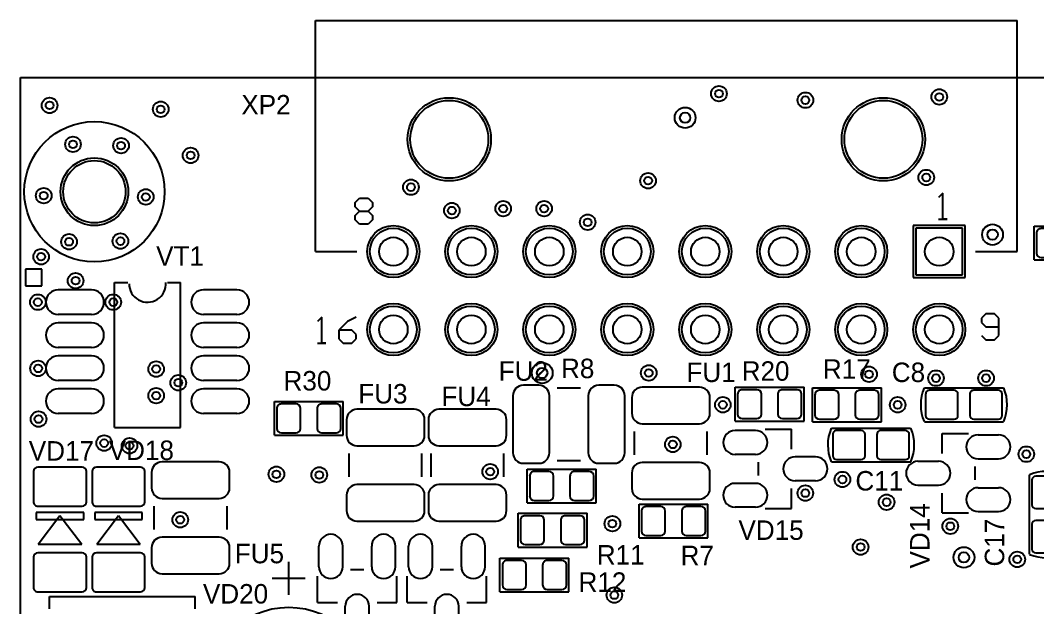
# Model space of a CAD drawing. Header units: millimetres. Extents: x 50.8 to 111.8, y 76.2 to 121.4.
# Drawn here: x 50.8 to 89.94, y 98.79 to 121.4 of the extents above; entities that cross this region are included whole.
import ezdxf

# ---------------------------------------------------------------- set-up
doc = ezdxf.new("R2010")
doc.units = ezdxf.units.MM
for name, color, linetype in [('KeepOutLayer', 6, 'Continuous'), ('MultiLayer', 9, 'Continuous'), ('TopOverlay', 2, 'Continuous'), ('TopSolder', 216, 'Continuous')]:
    doc.layers.add(name, color=color, linetype=linetype)

# ---------------------------------------------------------------- blocks, each defined once
blk = doc.blocks.new('CC0603_3M_10')
at = {"layer": 'TopOverlay'}
for p, q in [((1.524, 0.65), (-1.526, 0.65)), ((1.524, -0.648), (-1.524, -0.648))]:
    blk.add_line(p, q, dxfattribs=at)
for centre, start, end in [((0.013, 0), 157.2, 202.7), ((-0.013, 0), 337.3, 22.8)]:
    blk.add_arc(centre, 1.676, start, end, dxfattribs=at)
at = {"layer": 'TopSolder'}
for p, q in [((-1.473, 0.411), (-1.473, -0.411)), ((-0.376, 0.559), (-1.326, 0.559)), ((-0.229, -0.411), (-0.229, 0.411)), ((0.229, 0.411), (0.229, -0.411)), ((1.326, 0.559), (0.376, 0.559)), ((1.473, -0.411), (1.473, 0.411)), ((-1.326, -0.559), (-0.376, -0.559)), ((0.376, -0.559), (1.326, -0.559))]:
    blk.add_line(p, q, dxfattribs=at)
for centre in [(-0.851, 0), (0.851, 0)]:
    blk.add_circle(centre, 0, dxfattribs=at)
for centre, start, end in [((-1.326, 0.411), 90, 180), ((-0.376, 0.411), 0, 90), ((0.376, 0.411), 90, 180), ((1.326, 0.411), 0, 90), ((-1.326, -0.411), 180, 270), ((-0.376, -0.411), 270, 0), ((0.376, -0.411), 180, 270), ((1.326, -0.411), 270, 0)]:
    blk.add_arc(centre, 0.147, start, end, dxfattribs=at)
blk = doc.blocks.new('CC0603_3M_12')
at = {"layer": 'TopOverlay'}
for p, q in [((1.524, 0.65), (-1.526, 0.65)), ((1.524, -0.648), (-1.524, -0.648))]:
    blk.add_line(p, q, dxfattribs=at)
for centre, start, end in [((0.013, 0), 157.2, 202.7), ((-0.013, 0), 337.3, 22.8)]:
    blk.add_arc(centre, 1.676, start, end, dxfattribs=at)
at = {"layer": 'TopSolder'}
for p, q in [((-1.473, 0.411), (-1.473, -0.411)), ((-0.376, 0.559), (-1.326, 0.559)), ((-0.229, -0.411), (-0.229, 0.411)), ((0.229, 0.411), (0.229, -0.411)), ((1.326, 0.559), (0.376, 0.559)), ((1.473, -0.411), (1.473, 0.411)), ((-1.326, -0.559), (-0.376, -0.559)), ((0.376, -0.559), (1.326, -0.559))]:
    blk.add_line(p, q, dxfattribs=at)
for centre in [(-0.851, 0), (0.851, 0)]:
    blk.add_circle(centre, 0, dxfattribs=at)
for centre, start, end in [((-1.326, 0.411), 90, 180), ((-0.376, 0.411), 0, 90), ((0.376, 0.411), 90, 180), ((1.326, 0.411), 0, 90), ((-1.326, -0.411), 180, 270), ((-0.376, -0.411), 270, 0), ((0.376, -0.411), 180, 270), ((1.326, -0.411), 270, 0)]:
    blk.add_arc(centre, 0.147, start, end, dxfattribs=at)
blk = doc.blocks.new('CC0603_3M_18')
at = {"layer": 'TopOverlay'}
for p, q in [((-1.526, 0.65), (1.524, 0.65)), ((-1.524, -0.648), (1.524, -0.648))]:
    blk.add_line(p, q, dxfattribs=at)
for centre, start, end in [((0.013, 0), 157.2, 202.7), ((-0.013, 0), 337.3, 22.8)]:
    blk.add_arc(centre, 1.676, start, end, dxfattribs=at)
at = {"layer": 'TopSolder'}
for p, q in [((-1.473, 0.411), (-1.473, -0.411)), ((-0.376, 0.559), (-1.326, 0.559)), ((-0.229, -0.411), (-0.229, 0.411)), ((0.229, 0.411), (0.229, -0.411)), ((1.326, 0.559), (0.376, 0.559)), ((1.473, -0.411), (1.473, 0.411)), ((-1.326, -0.559), (-0.376, -0.559)), ((0.376, -0.559), (1.326, -0.559))]:
    blk.add_line(p, q, dxfattribs=at)
for centre in [(-0.851, 0), (0.851, 0)]:
    blk.add_circle(centre, 0, dxfattribs=at)
for centre, start, end in [((-1.326, 0.411), 90, 180), ((-0.376, 0.411), 0, 90), ((0.376, 0.411), 90, 180), ((1.326, 0.411), 0, 90), ((-1.326, -0.411), 180, 270), ((-0.376, -0.411), 270, 0), ((0.376, -0.411), 180, 270), ((1.326, -0.411), 270, 0)]:
    blk.add_arc(centre, 0.147, start, end, dxfattribs=at)
blk = doc.blocks.new('CC20X2_54_23')
at = {"layer": 'MultiLayer'}
for p, q in [((-0.762, 0.762), (-0.762, -0.762)), ((0.762, 0.762), (-0.762, 0.762)), ((0.762, -0.762), (0.762, 0.762)), ((-0.762, -0.762), (0.762, -0.762))]:
    blk.add_line(p, q, dxfattribs=at)
for centre, radius in [((0, 0), 0.4826), ((2.54, 0), 0.762), ((2.54, 0), 0.4826)]:
    blk.add_circle(centre, radius, dxfattribs=at)
at = {"layer": 'TopOverlay'}
for p, q in [((-3.048, -0.635), (-3.048, 0.635)), ((-2.413, 0), (-3.683, 0))]:
    blk.add_line(p, q, dxfattribs=at)
blk.add_circle((1.27, 0), 3.2, dxfattribs=at)
at = {"layer": 'TopSolder'}
for p, q in [((-0.8636, 0.8636), (-0.8636, -0.8636)), ((0.8636, 0.8636), (-0.8636, 0.8636)), ((0.8636, -0.8636), (0.8636, 0.8636)), ((-0.8636, -0.8636), (0.8636, -0.8636))]:
    blk.add_line(p, q, dxfattribs=at)
for centre, radius in [((2.54, 0), 0.8636), ((0, 0), 0.4826), ((2.54, 0), 0.4826)]:
    blk.add_circle(centre, radius, dxfattribs=at)
blk = doc.blocks.new('RC1210_36')
at = {"layer": 'TopOverlay'}
for p, q in [((-0.45, 1.4), (0.45, 1.4)), ((-0.45, -1.4), (0.45, -1.4))]:
    blk.add_line(p, q, dxfattribs=at)
at = {"layer": 'TopSolder'}
for p, q in [((-1.15, 1.502), (-1.75, 1.502)), ((1.75, 1.502), (1.15, 1.502)), ((-2.152, 1.1), (-2.152, -1.1)), ((-0.748, -1.1), (-0.748, 1.1)), ((0.748, 1.1), (0.748, -1.1)), ((2.152, -1.1), (2.152, 1.1)), ((-1.75, -1.502), (-1.15, -1.502)), ((1.15, -1.502), (1.75, -1.502))]:
    blk.add_line(p, q, dxfattribs=at)
for centre in [(-1.45, 0), (1.45, 0)]:
    blk.add_circle(centre, 0, dxfattribs=at)
for centre, start, end in [((-1.75, 1.1), 90, 180), ((-1.15, 1.1), 0, 90), ((1.15, 1.1), 90, 180), ((1.75, 1.1), 0, 90), ((-1.75, -1.1), 180, 270), ((-1.15, -1.1), 270, 0), ((1.15, -1.1), 180, 270), ((1.75, -1.1), 270, 0)]:
    blk.add_arc(centre, 0.402, start, end, dxfattribs=at)
blk = doc.blocks.new('RC1210_37')
at = {"layer": 'TopOverlay'}
for p, q in [((-0.45, 1.4), (0.45, 1.4)), ((-0.45, -1.4), (0.45, -1.4))]:
    blk.add_line(p, q, dxfattribs=at)
at = {"layer": 'TopSolder'}
for p, q in [((-1.15, 1.502), (-1.75, 1.502)), ((1.75, 1.502), (1.15, 1.502)), ((-2.152, 1.1), (-2.152, -1.1)), ((-0.748, -1.1), (-0.748, 1.1)), ((0.748, 1.1), (0.748, -1.1)), ((2.152, -1.1), (2.152, 1.1)), ((-1.75, -1.502), (-1.15, -1.502)), ((1.15, -1.502), (1.75, -1.502))]:
    blk.add_line(p, q, dxfattribs=at)
for centre in [(-1.45, 0), (1.45, 0)]:
    blk.add_circle(centre, 0, dxfattribs=at)
for centre, start, end in [((-1.75, 1.1), 90, 180), ((-1.15, 1.1), 0, 90), ((1.15, 1.1), 90, 180), ((1.75, 1.1), 0, 90), ((-1.75, -1.1), 180, 270), ((-1.15, -1.1), 270, 0), ((1.15, -1.1), 180, 270), ((1.75, -1.1), 270, 0)]:
    blk.add_arc(centre, 0.402, start, end, dxfattribs=at)
blk = doc.blocks.new('RC1210_38')
at = {"layer": 'TopOverlay'}
for p, q in [((-0.45, 1.4), (0.45, 1.4)), ((-0.45, -1.4), (0.45, -1.4))]:
    blk.add_line(p, q, dxfattribs=at)
at = {"layer": 'TopSolder'}
for p, q in [((-1.15, 1.502), (-1.75, 1.502)), ((1.75, 1.502), (1.15, 1.502)), ((-2.152, 1.1), (-2.152, -1.1)), ((-0.748, -1.1), (-0.748, 1.1)), ((0.748, 1.1), (0.748, -1.1)), ((2.152, -1.1), (2.152, 1.1)), ((-1.75, -1.502), (-1.15, -1.502)), ((1.15, -1.502), (1.75, -1.502))]:
    blk.add_line(p, q, dxfattribs=at)
for centre in [(-1.45, 0), (1.45, 0)]:
    blk.add_circle(centre, 0, dxfattribs=at)
for centre, start, end in [((-1.75, 1.1), 90, 180), ((-1.15, 1.1), 0, 90), ((1.15, 1.1), 90, 180), ((1.75, 1.1), 0, 90), ((-1.75, -1.1), 180, 270), ((-1.15, -1.1), 270, 0), ((1.15, -1.1), 180, 270), ((1.75, -1.1), 270, 0)]:
    blk.add_arc(centre, 0.402, start, end, dxfattribs=at)
blk = doc.blocks.new('RC1210_39')
at = {"layer": 'TopOverlay'}
for p, q in [((-0.45, 1.4), (0.45, 1.4)), ((-0.45, -1.4), (0.45, -1.4))]:
    blk.add_line(p, q, dxfattribs=at)
at = {"layer": 'TopSolder'}
for p, q in [((-1.15, 1.502), (-1.75, 1.502)), ((1.75, 1.502), (1.15, 1.502)), ((-2.152, 1.1), (-2.152, -1.1)), ((-0.748, -1.1), (-0.748, 1.1)), ((0.748, 1.1), (0.748, -1.1)), ((2.152, -1.1), (2.152, 1.1)), ((-1.75, -1.502), (-1.15, -1.502)), ((1.15, -1.502), (1.75, -1.502))]:
    blk.add_line(p, q, dxfattribs=at)
for centre in [(-1.45, 0), (1.45, 0)]:
    blk.add_circle(centre, 0, dxfattribs=at)
for centre, start, end in [((-1.75, 1.1), 90, 180), ((-1.15, 1.1), 0, 90), ((1.15, 1.1), 90, 180), ((1.75, 1.1), 0, 90), ((-1.75, -1.1), 180, 270), ((-1.15, -1.1), 270, 0), ((1.15, -1.1), 180, 270), ((1.75, -1.1), 270, 0)]:
    blk.add_arc(centre, 0.402, start, end, dxfattribs=at)
blk = doc.blocks.new('RC1210_40')
at = {"layer": 'TopOverlay'}
for p, q in [((-0.45, 1.4), (0.45, 1.4)), ((-0.45, -1.4), (0.45, -1.4))]:
    blk.add_line(p, q, dxfattribs=at)
at = {"layer": 'TopSolder'}
for p, q in [((-1.15, 1.502), (-1.75, 1.502)), ((1.75, 1.502), (1.15, 1.502)), ((-2.152, 1.1), (-2.152, -1.1)), ((-0.748, -1.1), (-0.748, 1.1)), ((0.748, 1.1), (0.748, -1.1)), ((2.152, -1.1), (2.152, 1.1)), ((-1.75, -1.502), (-1.15, -1.502)), ((1.15, -1.502), (1.75, -1.502))]:
    blk.add_line(p, q, dxfattribs=at)
for centre in [(-1.45, 0), (1.45, 0)]:
    blk.add_circle(centre, 0, dxfattribs=at)
for centre, start, end in [((-1.75, 1.1), 90, 180), ((-1.15, 1.1), 0, 90), ((1.15, 1.1), 90, 180), ((1.75, 1.1), 0, 90), ((-1.75, -1.1), 180, 270), ((-1.15, -1.1), 270, 0), ((1.15, -1.1), 180, 270), ((1.75, -1.1), 270, 0)]:
    blk.add_arc(centre, 0.402, start, end, dxfattribs=at)
blk = doc.blocks.new('RC0603_3M_50')
at = {"layer": 'TopOverlay'}
for p, q in [((1.325, 0.65), (-1.325, 0.65)), ((-1.325, 0.65), (-1.325, -0.65)), ((1.325, 0.65), (1.325, -0.65)), ((1.325, -0.65), (-1.325, -0.65))]:
    blk.add_line(p, q, dxfattribs=at)
at = {"layer": 'TopSolder'}
for p, q in [((-0.491, 0.557), (-1.059, 0.557)), ((1.059, 0.557), (0.491, 0.557)), ((-1.231, 0.384), (-1.231, -0.384)), ((-0.318, -0.384), (-0.318, 0.384)), ((0.318, 0.384), (0.318, -0.384)), ((1.231, -0.384), (1.231, 0.384)), ((-1.059, -0.557), (-0.491, -0.557)), ((0.491, -0.557), (1.059, -0.557))]:
    blk.add_line(p, q, dxfattribs=at)
for centre in [(-0.775, 0), (0.775, 0)]:
    blk.add_circle(centre, 0, dxfattribs=at)
for centre, start, end in [((-1.059, 0.384), 90, 180), ((-0.491, 0.384), 0, 90), ((0.491, 0.384), 90, 180), ((1.059, 0.384), 0, 90), ((-1.059, -0.384), 180, 270), ((-0.491, -0.384), 270, 0), ((0.491, -0.384), 180, 270), ((1.059, -0.384), 270, 0)]:
    blk.add_arc(centre, 0.173, start, end, dxfattribs=at)
blk = doc.blocks.new('RC0603_3M_53')
at = {"layer": 'TopOverlay'}
for p, q in [((1.325, 0.65), (-1.325, 0.65)), ((-1.325, 0.65), (-1.325, -0.65)), ((1.325, 0.65), (1.325, -0.65)), ((1.325, -0.65), (-1.325, -0.65))]:
    blk.add_line(p, q, dxfattribs=at)
at = {"layer": 'TopSolder'}
for p, q in [((-0.491, 0.557), (-1.059, 0.557)), ((1.059, 0.557), (0.491, 0.557)), ((-1.231, 0.384), (-1.231, -0.384)), ((-0.318, -0.384), (-0.318, 0.384)), ((0.318, 0.384), (0.318, -0.384)), ((1.231, -0.384), (1.231, 0.384)), ((-1.059, -0.557), (-0.491, -0.557)), ((0.491, -0.557), (1.059, -0.557))]:
    blk.add_line(p, q, dxfattribs=at)
for centre in [(-0.775, 0), (0.775, 0)]:
    blk.add_circle(centre, 0, dxfattribs=at)
for centre, start, end in [((-1.059, 0.384), 90, 180), ((-0.491, 0.384), 0, 90), ((0.491, 0.384), 90, 180), ((1.059, 0.384), 0, 90), ((-1.059, -0.384), 180, 270), ((-0.491, -0.384), 270, 0), ((0.491, -0.384), 180, 270), ((1.059, -0.384), 270, 0)]:
    blk.add_arc(centre, 0.173, start, end, dxfattribs=at)
blk = doc.blocks.new('RC0603_3M_54')
at = {"layer": 'TopOverlay'}
for p, q in [((1.325, 0.65), (-1.325, 0.65)), ((-1.325, 0.65), (-1.325, -0.65)), ((1.325, 0.65), (1.325, -0.65)), ((1.325, -0.65), (-1.325, -0.65))]:
    blk.add_line(p, q, dxfattribs=at)
at = {"layer": 'TopSolder'}
for p, q in [((-0.491, 0.557), (-1.059, 0.557)), ((1.059, 0.557), (0.491, 0.557)), ((-1.231, 0.384), (-1.231, -0.384)), ((-0.318, -0.384), (-0.318, 0.384)), ((0.318, 0.384), (0.318, -0.384)), ((1.231, -0.384), (1.231, 0.384)), ((-1.059, -0.557), (-0.491, -0.557)), ((0.491, -0.557), (1.059, -0.557))]:
    blk.add_line(p, q, dxfattribs=at)
for centre in [(-0.775, 0), (0.775, 0)]:
    blk.add_circle(centre, 0, dxfattribs=at)
for centre, start, end in [((-1.059, 0.384), 90, 180), ((-0.491, 0.384), 0, 90), ((0.491, 0.384), 90, 180), ((1.059, 0.384), 0, 90), ((-1.059, -0.384), 180, 270), ((-0.491, -0.384), 270, 0), ((0.491, -0.384), 180, 270), ((1.059, -0.384), 270, 0)]:
    blk.add_arc(centre, 0.173, start, end, dxfattribs=at)
blk = doc.blocks.new('RC0603_3M_57')
at = {"layer": 'TopOverlay'}
for p, q in [((1.325, 0.65), (-1.325, 0.65)), ((-1.325, 0.65), (-1.325, -0.65)), ((1.325, 0.65), (1.325, -0.65)), ((1.325, -0.65), (-1.325, -0.65))]:
    blk.add_line(p, q, dxfattribs=at)
at = {"layer": 'TopSolder'}
for p, q in [((-0.491, 0.557), (-1.059, 0.557)), ((1.059, 0.557), (0.491, 0.557)), ((-1.231, 0.384), (-1.231, -0.384)), ((-0.318, -0.384), (-0.318, 0.384)), ((0.318, 0.384), (0.318, -0.384)), ((1.231, -0.384), (1.231, 0.384)), ((-1.059, -0.557), (-0.491, -0.557)), ((0.491, -0.557), (1.059, -0.557))]:
    blk.add_line(p, q, dxfattribs=at)
for centre in [(-0.775, 0), (0.775, 0)]:
    blk.add_circle(centre, 0, dxfattribs=at)
for centre, start, end in [((-1.059, 0.384), 90, 180), ((-0.491, 0.384), 0, 90), ((0.491, 0.384), 90, 180), ((1.059, 0.384), 0, 90), ((-1.059, -0.384), 180, 270), ((-0.491, -0.384), 270, 0), ((0.491, -0.384), 180, 270), ((1.059, -0.384), 270, 0)]:
    blk.add_arc(centre, 0.173, start, end, dxfattribs=at)
blk = doc.blocks.new('RC0603_3M_58')
at = {"layer": 'TopOverlay'}
for p, q in [((1.325, 0.65), (-1.325, 0.65)), ((-1.325, 0.65), (-1.325, -0.65)), ((1.325, 0.65), (1.325, -0.65)), ((1.325, -0.65), (-1.325, -0.65))]:
    blk.add_line(p, q, dxfattribs=at)
at = {"layer": 'TopSolder'}
for p, q in [((-0.491, 0.557), (-1.059, 0.557)), ((1.059, 0.557), (0.491, 0.557)), ((-1.231, 0.384), (-1.231, -0.384)), ((-0.318, -0.384), (-0.318, 0.384)), ((0.318, 0.384), (0.318, -0.384)), ((1.231, -0.384), (1.231, 0.384)), ((-1.059, -0.557), (-0.491, -0.557)), ((0.491, -0.557), (1.059, -0.557))]:
    blk.add_line(p, q, dxfattribs=at)
for centre in [(-0.775, 0), (0.775, 0)]:
    blk.add_circle(centre, 0, dxfattribs=at)
for centre, start, end in [((-1.059, 0.384), 90, 180), ((-0.491, 0.384), 0, 90), ((0.491, 0.384), 90, 180), ((1.059, 0.384), 0, 90), ((-1.059, -0.384), 180, 270), ((-0.491, -0.384), 270, 0), ((0.491, -0.384), 180, 270), ((1.059, -0.384), 270, 0)]:
    blk.add_arc(centre, 0.173, start, end, dxfattribs=at)
blk = doc.blocks.new('RC0603_3M_63')
at = {"layer": 'TopOverlay'}
for p, q in [((1.325, 0.65), (-1.325, 0.65)), ((-1.325, 0.65), (-1.325, -0.65)), ((1.325, 0.65), (1.325, -0.65)), ((1.325, -0.65), (-1.325, -0.65))]:
    blk.add_line(p, q, dxfattribs=at)
at = {"layer": 'TopSolder'}
for p, q in [((-0.491, 0.557), (-1.059, 0.557)), ((1.059, 0.557), (0.491, 0.557)), ((-1.231, 0.384), (-1.231, -0.384)), ((-0.318, -0.384), (-0.318, 0.384)), ((0.318, 0.384), (0.318, -0.384)), ((1.231, -0.384), (1.231, 0.384)), ((-1.059, -0.557), (-0.491, -0.557)), ((0.491, -0.557), (1.059, -0.557))]:
    blk.add_line(p, q, dxfattribs=at)
for centre in [(-0.775, 0), (0.775, 0)]:
    blk.add_circle(centre, 0, dxfattribs=at)
for centre, start, end in [((-1.059, 0.384), 90, 180), ((-0.491, 0.384), 0, 90), ((0.491, 0.384), 90, 180), ((1.059, 0.384), 0, 90), ((-1.059, -0.384), 180, 270), ((-0.491, -0.384), 270, 0), ((0.491, -0.384), 180, 270), ((1.059, -0.384), 270, 0)]:
    blk.add_arc(centre, 0.173, start, end, dxfattribs=at)
blk = doc.blocks.new('RC0603_3M_66')
at = {"layer": 'TopOverlay'}
for p, q in [((1.325, 0.65), (-1.325, 0.65)), ((-1.325, 0.65), (-1.325, -0.65)), ((1.325, 0.65), (1.325, -0.65)), ((1.325, -0.65), (-1.325, -0.65))]:
    blk.add_line(p, q, dxfattribs=at)
at = {"layer": 'TopSolder'}
for p, q in [((-0.491, 0.557), (-1.059, 0.557)), ((1.059, 0.557), (0.491, 0.557)), ((-1.231, 0.384), (-1.231, -0.384)), ((-0.318, -0.384), (-0.318, 0.384)), ((0.318, 0.384), (0.318, -0.384)), ((1.231, -0.384), (1.231, 0.384)), ((-1.059, -0.557), (-0.491, -0.557)), ((0.491, -0.557), (1.059, -0.557))]:
    blk.add_line(p, q, dxfattribs=at)
for centre in [(-0.775, 0), (0.775, 0)]:
    blk.add_circle(centre, 0, dxfattribs=at)
for centre, start, end in [((-1.059, 0.384), 90, 180), ((-0.491, 0.384), 0, 90), ((0.491, 0.384), 90, 180), ((1.059, 0.384), 0, 90), ((-1.059, -0.384), 180, 270), ((-0.491, -0.384), 270, 0), ((0.491, -0.384), 180, 270), ((1.059, -0.384), 270, 0)]:
    blk.add_arc(centre, 0.173, start, end, dxfattribs=at)
blk = doc.blocks.new('RC0603_3M_72')
at = {"layer": 'TopOverlay'}
for p, q in [((1.325, 0.65), (-1.325, 0.65)), ((-1.325, 0.65), (-1.325, -0.65)), ((1.325, 0.65), (1.325, -0.65)), ((1.325, -0.65), (-1.325, -0.65))]:
    blk.add_line(p, q, dxfattribs=at)
at = {"layer": 'TopSolder'}
for p, q in [((-0.491, 0.557), (-1.059, 0.557)), ((1.059, 0.557), (0.491, 0.557)), ((-1.231, 0.384), (-1.231, -0.384)), ((-0.318, -0.384), (-0.318, 0.384)), ((0.318, 0.384), (0.318, -0.384)), ((1.231, -0.384), (1.231, 0.384)), ((-1.059, -0.557), (-0.491, -0.557)), ((0.491, -0.557), (1.059, -0.557))]:
    blk.add_line(p, q, dxfattribs=at)
for centre in [(-0.775, 0), (0.775, 0)]:
    blk.add_circle(centre, 0, dxfattribs=at)
for centre, start, end in [((-1.059, 0.384), 90, 180), ((-0.491, 0.384), 0, 90), ((0.491, 0.384), 90, 180), ((1.059, 0.384), 0, 90), ((-1.059, -0.384), 180, 270), ((-0.491, -0.384), 270, 0), ((0.491, -0.384), 180, 270), ((1.059, -0.384), 270, 0)]:
    blk.add_arc(centre, 0.173, start, end, dxfattribs=at)
blk = doc.blocks.new('SOT_23_123__97')
at = {"layer": 'TopOverlay'}
for p, q in [((-1.791, 2.54), (-1.791, 1.778)), ((-1.791, 2.54), (-0.775, 2.54)), ((-0.521, 1.27), (-0.521, 0.762)), ((-1.791, 0.254), (-1.791, -0.508)), ((-1.791, -0.508), (-0.775, -0.508))]:
    blk.add_line(p, q, dxfattribs=at)
at = {"layer": 'TopSolder'}
for p, q in [((-0.406, 2.49), (0.381, 2.49)), ((-0.406, 1.574), (0.381, 1.574)), ((-2.718, 1.474), (-1.931, 1.474)), ((-2.718, 0.558), (-1.931, 0.558)), ((-0.406, 0.458), (0.381, 0.458)), ((-0.406, -0.458), (0.381, -0.458))]:
    blk.add_line(p, q, dxfattribs=at)
for centre in [(-0.013, 2.032), (-2.324, 1.016), (-0.013, 0)]:
    blk.add_circle(centre, 0, dxfattribs=at)
for centre, start, end in [((-0.406, 2.032), 90, 270), ((0.381, 2.032), 270, 90), ((-2.718, 1.016), 90, 270), ((-1.931, 1.016), 270, 90), ((-0.406, 0), 90, 270), ((0.381, 0), 270, 90)]:
    blk.add_arc(centre, 0.458, start, end, dxfattribs=at)
blk = doc.blocks.new('SOT_23_123__98')
at = {"layer": 'TopOverlay'}
for p, q in [((-1.791, 2.54), (-1.791, 1.778)), ((-1.791, 2.54), (-0.775, 2.54)), ((-0.521, 1.27), (-0.521, 0.762)), ((-1.791, 0.254), (-1.791, -0.508)), ((-1.791, -0.508), (-0.775, -0.508))]:
    blk.add_line(p, q, dxfattribs=at)
at = {"layer": 'TopSolder'}
for p, q in [((-0.406, 2.49), (0.381, 2.49)), ((-0.406, 1.574), (0.381, 1.574)), ((-2.718, 1.474), (-1.931, 1.474)), ((-2.718, 0.558), (-1.931, 0.558)), ((-0.406, 0.458), (0.381, 0.458)), ((-0.406, -0.458), (0.381, -0.458))]:
    blk.add_line(p, q, dxfattribs=at)
for centre in [(-0.013, 2.032), (-2.324, 1.016), (-0.013, 0)]:
    blk.add_circle(centre, 0, dxfattribs=at)
for centre, start, end in [((-0.406, 2.032), 90, 270), ((0.381, 2.032), 270, 90), ((-2.718, 1.016), 90, 270), ((-1.931, 1.016), 270, 90), ((-0.406, 0), 90, 270), ((0.381, 0), 270, 90)]:
    blk.add_arc(centre, 0.458, start, end, dxfattribs=at)
blk = doc.blocks.new('SOT_23_GSD__101')
at = {"layer": 'TopOverlay'}
for p, q in [((-0.508, 1.791), (0.254, 1.791)), ((-0.508, 1.791), (-0.508, 0.775)), ((1.778, 1.791), (2.54, 1.791)), ((2.54, 1.791), (2.54, 0.775)), ((0.762, 0.521), (1.27, 0.521))]:
    blk.add_line(p, q, dxfattribs=at)
at = {"layer": 'TopSolder'}
for p, q in [((0.558, 2.718), (0.558, 1.931)), ((1.474, 2.718), (1.474, 1.931)), ((-0.458, 0.406), (-0.458, -0.381)), ((0.458, 0.406), (0.458, -0.381)), ((1.574, 0.406), (1.574, -0.381)), ((2.49, 0.406), (2.49, -0.381))]:
    blk.add_line(p, q, dxfattribs=at)
for centre in [(1.016, 2.324), (0, 0.013), (2.032, 0.013)]:
    blk.add_circle(centre, 0, dxfattribs=at)
for centre, start, end in [((1.016, 2.718), 0, 180), ((1.016, 1.931), 180, 0), ((0, 0.406), 0, 180), ((2.032, 0.406), 0, 180), ((0, -0.381), 180, 0), ((2.032, -0.381), 180, 0)]:
    blk.add_arc(centre, 0.458, start, end, dxfattribs=at)
blk = doc.blocks.new('SOT_23_GSD__102')
at = {"layer": 'TopOverlay'}
for p, q in [((0.254, 1.791), (-0.508, 1.791)), ((-0.508, 0.775), (-0.508, 1.791)), ((2.54, 1.791), (1.778, 1.791)), ((2.54, 0.775), (2.54, 1.791)), ((1.27, 0.521), (0.762, 0.521))]:
    blk.add_line(p, q, dxfattribs=at)
at = {"layer": 'TopSolder'}
for p, q in [((0.558, 2.718), (0.558, 1.931)), ((1.474, 2.718), (1.474, 1.931)), ((-0.458, 0.406), (-0.458, -0.381)), ((0.458, 0.406), (0.458, -0.381)), ((1.574, 0.406), (1.574, -0.381)), ((2.49, 0.406), (2.49, -0.381))]:
    blk.add_line(p, q, dxfattribs=at)
for centre in [(1.016, 2.324), (0, 0.013), (2.032, 0.013)]:
    blk.add_circle(centre, 0, dxfattribs=at)
for centre, start, end in [((1.016, 2.718), 0, 180), ((1.016, 1.931), 180, 0), ((0, 0.406), 0, 180), ((2.032, 0.406), 0, 180), ((0, -0.381), 180, 0), ((2.032, -0.381), 180, 0)]:
    blk.add_arc(centre, 0.458, start, end, dxfattribs=at)
blk = doc.blocks.new('SOD_80_104')
at = {"layer": 'TopOverlay'}
for p, q in [((-0.381, 0.914), (-0.66, 0.914)), ((-0.66, 0.914), (-0.66, -0.914)), ((-0.533, 0), (0.559, 0.838)), ((-0.381, -0.914), (-0.381, 0.914)), ((0.559, -0.838), (0.559, 0.838)), ((0.559, -0.838), (-0.533, 0)), ((-0.66, -0.914), (-0.381, -0.914))]:
    blk.add_line(p, q, dxfattribs=at)
at = {"layer": 'TopSolder'}
for p, q in [((-2.403, 0.85), (-2.403, -0.85)), ((-1.066, 1.017), (-2.236, 1.017)), ((-0.899, -0.85), (-0.899, 0.85)), ((0.899, 0.85), (0.899, -0.85)), ((2.236, 1.017), (1.066, 1.017)), ((2.403, -0.85), (2.403, 0.85)), ((-2.236, -1.017), (-1.066, -1.017)), ((1.066, -1.017), (2.236, -1.017))]:
    blk.add_line(p, q, dxfattribs=at)
for centre in [(-1.651, 0), (1.651, 0)]:
    blk.add_circle(centre, 0, dxfattribs=at)
for centre, start, end in [((-2.236, 0.85), 90, 180), ((-1.066, 0.85), 0, 90), ((1.066, 0.85), 90, 180), ((2.236, 0.85), 0, 90), ((-2.236, -0.85), 180, 270), ((-1.066, -0.85), 270, 0), ((1.066, -0.85), 180, 270), ((2.236, -0.85), 270, 0)]:
    blk.add_arc(centre, 0.167, start, end, dxfattribs=at)
blk = doc.blocks.new('SOD_80_105')
at = {"layer": 'TopOverlay'}
for p, q in [((-0.381, 0.914), (-0.66, 0.914)), ((-0.66, 0.914), (-0.66, -0.914)), ((-0.533, 0), (0.559, 0.838)), ((-0.381, -0.914), (-0.381, 0.914)), ((0.559, -0.838), (0.559, 0.838)), ((0.559, -0.838), (-0.533, 0)), ((-0.66, -0.914), (-0.381, -0.914))]:
    blk.add_line(p, q, dxfattribs=at)
at = {"layer": 'TopSolder'}
for p, q in [((-2.403, 0.85), (-2.403, -0.85)), ((-1.066, 1.017), (-2.236, 1.017)), ((-0.899, -0.85), (-0.899, 0.85)), ((0.899, 0.85), (0.899, -0.85)), ((2.236, 1.017), (1.066, 1.017)), ((2.403, -0.85), (2.403, 0.85)), ((-2.236, -1.017), (-1.066, -1.017)), ((1.066, -1.017), (2.236, -1.017))]:
    blk.add_line(p, q, dxfattribs=at)
for centre in [(-1.651, 0), (1.651, 0)]:
    blk.add_circle(centre, 0, dxfattribs=at)
for centre, start, end in [((-2.236, 0.85), 90, 180), ((-1.066, 0.85), 0, 90), ((1.066, 0.85), 90, 180), ((2.236, 0.85), 0, 90), ((-2.236, -0.85), 180, 270), ((-1.066, -0.85), 270, 0), ((1.066, -0.85), 180, 270), ((2.236, -0.85), 270, 0)]:
    blk.add_arc(centre, 0.167, start, end, dxfattribs=at)
blk = doc.blocks.new('SMB_107')
at = {"layer": 'TopOverlay'}
for p, q in [((2.8, 1.9), (-2.8, 1.9)), ((-2.8, 1.9), (-2.8, 1.425)), ((2.8, 1.9), (2.8, 1.425)), ((0.762, 1.016), (-0.762, 0)), ((-0.762, 1.016), (-0.762, -1.016)), ((0.762, 1.016), (0.762, -1.016)), ((0.762, -1.016), (-0.762, 0)), ((-2.8, -1.425), (-2.8, -1.9)), ((2.8, -1.425), (2.8, -1.9)), ((2.8, -1.9), (-2.8, -1.9))]:
    blk.add_line(p, q, dxfattribs=at)
at = {"layer": 'TopSolder'}
for p, q in [((-1.8, 1.152), (-2.8, 1.152)), ((2.8, 1.152), (1.8, 1.152)), ((-3.402, 0.55), (-3.402, -0.55)), ((-1.198, -0.55), (-1.198, 0.55)), ((1.198, 0.55), (1.198, -0.55)), ((3.402, -0.55), (3.402, 0.55)), ((-2.8, -1.152), (-1.8, -1.152)), ((1.8, -1.152), (2.8, -1.152))]:
    blk.add_line(p, q, dxfattribs=at)
for centre in [(-2.3, 0), (2.3, 0)]:
    blk.add_circle(centre, 0, dxfattribs=at)
for centre, start, end in [((-2.8, 0.55), 90, 180), ((-1.8, 0.55), 0, 90), ((1.8, 0.55), 90, 180), ((2.8, 0.55), 0, 90), ((-2.8, -0.55), 180, 270), ((-1.8, -0.55), 270, 0), ((1.8, -0.55), 180, 270), ((2.8, -0.55), 270, 0)]:
    blk.add_arc(centre, 0.602, start, end, dxfattribs=at)
blk = doc.blocks.new('SO_8_115')
at = {"layer": 'TopOverlay'}
for p, q in [((-0.762, 3.556), (-0.762, 4.064)), ((4.826, 4.064), (-0.762, 4.064)), ((4.826, 1.524), (4.826, 4.064)), ((-0.762, 1.524), (-0.762, 2.032)), ((4.826, 1.524), (-0.762, 1.524)), ((-0.635, -1.27), (-1.27, -1.27)), ((-1.27, -1.27), (-1.27, -1.905)), ((-0.635, -1.905), (-0.635, -1.27)), ((-1.27, -1.905), (-0.635, -1.905))]:
    blk.add_line(p, q, dxfattribs=at)
blk.add_arc((-0.71, 2.79), 0.71, 270, 93.8997, dxfattribs=at)
at = {"layer": 'TopSolder'}
for p, q in [((-0.477, 6.229), (-0.477, 4.947)), ((0.477, 6.229), (0.477, 4.947)), ((0.793, 6.229), (0.793, 4.947)), ((1.747, 6.229), (1.747, 4.947)), ((2.063, 6.229), (2.063, 4.947)), ((3.017, 6.229), (3.017, 4.947)), ((3.333, 6.229), (3.333, 4.947)), ((4.287, 6.229), (4.287, 4.947)), ((-0.477, 0.641), (-0.477, -0.641)), ((0.477, 0.641), (0.477, -0.641)), ((0.793, 0.641), (0.793, -0.641)), ((1.747, 0.641), (1.747, -0.641)), ((2.063, 0.641), (2.063, -0.641)), ((3.017, 0.641), (3.017, -0.641)), ((3.333, 0.641), (3.333, -0.641)), ((4.287, 0.641), (4.287, -0.641))]:
    blk.add_line(p, q, dxfattribs=at)
for centre in [(0, 5.588), (1.27, 5.588), (2.54, 5.588), (3.81, 5.588), (0, 0), (1.27, 0), (2.54, 0), (3.81, 0)]:
    blk.add_circle(centre, 0, dxfattribs=at)
for centre, start, end in [((0, 6.229), 360, 180), ((1.27, 6.229), 360, 180), ((2.54, 6.229), 360, 180), ((3.81, 6.229), 360, 180), ((0, 4.947), 180, 360), ((1.27, 4.947), 180, 360), ((2.54, 4.947), 180, 360), ((3.81, 4.947), 180, 360), ((0, 0.641), 360, 180), ((1.27, 0.641), 360, 180), ((2.54, 0.641), 360, 180), ((3.81, 0.641), 360, 180), ((0, -0.641), 180, 360), ((1.27, -0.641), 180, 360), ((2.54, -0.641), 180, 360), ((3.81, -0.641), 180, 360)]:
    blk.add_arc(centre, 0.477, start, end, dxfattribs=at)
blk = doc.blocks.new('MIF2X08PRP_125')
at = {"layer": 'MultiLayer'}
for p, q in [((0.9, 0.9), (-0.9, 0.9)), ((-0.9, 0.9), (-0.9, -0.9)), ((0.9, -0.9), (0.9, 0.9)), ((-0.9, -0.9), (0.9, -0.9))]:
    blk.add_line(p, q, dxfattribs=at)
for centre, radius in [((-3, 21), 0.9), ((-3, 21), 0.55), ((0, 21), 0.9), ((0, 21), 0.55), ((4.32, 18.85), 1.5), ((4.32, 18.85), 1.5), ((-3, 18), 0.9), ((0, 18), 0.9), ((-3, 18), 0.55), ((0, 18), 0.55), ((-3, 15), 0.9), ((0, 15), 0.9), ((-3, 15), 0.55), ((0, 15), 0.55), ((-3, 12), 0.9), ((-3, 12), 0.55), ((0, 12), 0.9), ((0, 12), 0.55), ((-3, 9), 0.9), ((0, 9), 0.9), ((-3, 9), 0.55), ((0, 9), 0.55), ((-3, 6), 0.9), ((0, 6), 0.9), ((-3, 6), 0.55), ((0, 6), 0.55), ((-3, 3), 0.9), ((-3, 3), 0.55), ((0, 3), 0.9), ((0, 3), 0.55), ((4.32, 2.15), 1.5), ((4.32, 2.15), 1.5), ((-3, 0), 0.9), ((-3, 0), 0.55), ((0, 0), 0.55)]:
    blk.add_circle(centre, radius, dxfattribs=at)
at = {"layer": 'TopOverlay'}
for p, q in [((0, 24), (8.9, 24)), ((0, 24), (0, 22.4)), ((8.9, 24), (8.9, -3)), ((0, -1.4), (0, -3)), ((0, -3), (8.9, -3))]:
    blk.add_line(p, q, dxfattribs=at)
at = {"layer": 'TopSolder'}
for p, q in [((1.002, 1.002), (-1.002, 1.002)), ((-1.002, 1.002), (-1.002, -1.002)), ((1.002, -1.002), (1.002, 1.002)), ((-1.002, -1.002), (1.002, -1.002))]:
    blk.add_line(p, q, dxfattribs=at)
for centre, radius in [((-3, 21), 1.002), ((0, 21), 1.002), ((-3, 21), 0.55), ((0, 21), 0.55), ((4.32, 18.85), 1.602), ((4.32, 18.85), 1.5), ((-3, 18), 1.002), ((0, 18), 1.002), ((-3, 18), 0.55), ((0, 18), 0.55), ((-3, 15), 1.002), ((0, 15), 1.002), ((-3, 15), 0.55), ((0, 15), 0.55), ((-3, 12), 1.002), ((0, 12), 1.002), ((-3, 12), 0.55), ((0, 12), 0.55), ((-3, 9), 1.002), ((0, 9), 1.002), ((-3, 9), 0.55), ((0, 9), 0.55), ((-3, 6), 1.002), ((0, 6), 1.002), ((-3, 6), 0.55), ((0, 6), 0.55), ((-3, 3), 1.002), ((0, 3), 1.002), ((-3, 3), 0.55), ((0, 3), 0.55), ((4.32, 2.15), 1.602), ((4.32, 2.15), 1.5), ((-3, 0), 1.002), ((-3, 0), 0.55), ((0, 0), 0.55)]:
    blk.add_circle(centre, radius, dxfattribs=at)

msp = doc.modelspace()

# ---------------------------------------------------------------- linework, layer by layer
at = {"layer": 'KeepOutLayer'}
for p, q in [((50.8, 119.2), (111.8, 119.2)), ((50.8, 76.2), (50.8, 119.2))]:
    msp.add_line(p, q, dxfattribs=at)
at = {"layer": 'MultiLayer'}
for centre, radius in [((77.675, 118.575), 0.3), ((77.675, 118.575), 0.15), ((81, 118.325), 0.3), ((86.15, 118.45), 0.3), ((86.15, 118.45), 0.15), ((51.925, 118.125), 0.3), ((51.925, 118.125), 0.15), ((56.2, 117.975), 0.3), ((81, 118.325), 0.15), ((56.2, 117.975), 0.15), ((76.374, 117.649), 0.4), ((76.374, 117.649), 0.2), ((52.825, 116.625), 0.3), ((52.825, 116.625), 0.15), ((54.675, 116.575), 0.3), ((54.675, 116.575), 0.15), ((57.35, 116.2), 0.3), ((57.35, 116.2), 0.15), ((53.65, 114.8), 1.2), ((53.65, 114.8), 1.2), ((74.95, 115.225), 0.3), ((85.65, 115.35), 0.3), ((85.65, 115.35), 0.15), ((65.825, 114.975), 0.3), ((65.825, 114.975), 0.15), ((74.95, 115.225), 0.15), ((51.7, 114.65), 0.3), ((51.7, 114.65), 0.15), ((55.625, 114.6), 0.3), ((55.625, 114.6), 0.15), ((67.4, 114.075), 0.3), ((69.375, 114.15), 0.3), ((69.375, 114.15), 0.15), ((70.95, 114.15), 0.3), ((70.95, 114.15), 0.15), ((67.4, 114.075), 0.15), ((72.625, 113.625), 0.3), ((72.625, 113.625), 0.15), ((88.2, 113.15), 0.4), ((52.675, 112.875), 0.3), ((54.65, 112.9), 0.3), ((88.2, 113.15), 0.2), ((52.675, 112.875), 0.15), ((54.65, 112.9), 0.15), ((51.6, 112.3), 0.3), ((51.6, 112.3), 0.15), ((52.925, 111.375), 0.3), ((52.925, 111.375), 0.15), ((51.475, 110.55), 0.3), ((54.375, 110.55), 0.3), ((51.475, 110.55), 0.15), ((54.375, 110.55), 0.15), ((51.484, 108), 0.3), ((51.484, 108), 0.15), ((56.025, 107.975), 0.3), ((56.025, 107.975), 0.15), ((70.875, 107.825), 0.4), ((70.875, 107.825), 0.2), ((74.975, 107.825), 0.3), ((83.45, 107.775), 0.3), ((56.875, 107.45), 0.3), ((74.975, 107.825), 0.15), ((83.45, 107.775), 0.15), ((86.025, 107.625), 0.3), ((86.025, 107.625), 0.15), ((87.95, 107.625), 0.3), ((87.95, 107.625), 0.15), ((56.025, 106.95), 0.3), ((56.875, 107.45), 0.15), ((56.025, 106.95), 0.15), ((77.825, 106.6), 0.3), ((84.55, 106.6), 0.3), ((77.825, 106.6), 0.15), ((84.55, 106.6), 0.15), ((51.5, 106.05), 0.3), ((51.5, 106.05), 0.15), ((54.025, 105.125), 0.3), ((54.025, 105.125), 0.15), ((55, 105.025), 0.3), ((75.9, 105.075), 0.3), ((55, 105.025), 0.15), ((75.9, 105.075), 0.15), ((89.5, 104.7), 0.3), ((89.5, 104.7), 0.15), ((60.65, 103.925), 0.3), ((62.3, 103.9), 0.3), ((68.875, 104.025), 0.3), ((68.875, 104.025), 0.15), ((60.65, 103.925), 0.15), ((62.3, 103.9), 0.15), ((82.425, 103.725), 0.3), ((82.425, 103.725), 0.15), ((80.999, 103.201), 0.3), ((80.999, 103.201), 0.15), ((84.125, 102.85), 0.3), ((84.125, 102.85), 0.15), ((56.95, 102.175), 0.3), ((56.95, 102.175), 0.15), ((73.576, 102.024), 0.3), ((73.576, 102.024), 0.15), ((86.575, 101.925), 0.3), ((86.575, 101.925), 0.15), ((83.125, 101.125), 0.3), ((83.125, 101.125), 0.15), ((87.1, 100.725), 0.4), ((87.1, 100.725), 0.2), ((89.15, 100.65), 0.3), ((89.15, 100.65), 0.15), ((73.65, 99.275), 0.3), ((73.65, 99.275), 0.15)]:
    msp.add_circle(centre, radius, dxfattribs=at)
at = {"layer": 'TopOverlay'}
for p, q in [((86.292, 114.75), (86.125, 114.583)), ((86.292, 113.75), (86.292, 114.75)), ((63.675, 114.383), (63.842, 114.55)), ((63.675, 114.216), (63.675, 114.383)), ((63.842, 114.55), (64.175, 114.55)), ((64.175, 114.55), (64.341, 114.383)), ((64.341, 114.383), (64.341, 114.216)), ((63.842, 114.05), (63.675, 114.216)), ((63.675, 113.883), (63.842, 114.05)), ((63.842, 114.05), (64.175, 114.05)), ((64.341, 114.216), (64.175, 114.05)), ((64.175, 114.05), (64.341, 113.883)), ((63.675, 113.717), (63.675, 113.883)), ((63.842, 113.55), (63.675, 113.717)), ((64.175, 113.55), (63.842, 113.55)), ((64.341, 113.717), (64.175, 113.55)), ((64.341, 113.883), (64.341, 113.717)), ((86.125, 113.75), (86.458, 113.75)), ((86.458, 113.75), (86.292, 113.75)), ((62.392, 109.975), (62.225, 109.808)), ((62.392, 108.975), (62.392, 109.975)), ((63.725, 109.975), (63.391, 109.808)), ((87.942, 110.1), (87.775, 109.933)), ((88.275, 110.1), (87.942, 110.1)), ((88.441, 109.933), (88.275, 110.1)), ((63.391, 109.808), (63.058, 109.475)), ((87.775, 109.933), (87.775, 109.766)), ((87.775, 109.766), (87.942, 109.6)), ((87.942, 109.6), (88.441, 109.6)), ((88.441, 109.267), (88.441, 109.933)), ((63.058, 109.475), (63.058, 109.142)), ((63.558, 109.475), (63.058, 109.475)), ((63.725, 109.308), (63.558, 109.475)), ((63.725, 109.142), (63.725, 109.308)), ((87.775, 109.267), (87.942, 109.1)), ((88.275, 109.1), (88.441, 109.267)), ((62.225, 108.975), (62.558, 108.975)), ((62.558, 108.975), (62.392, 108.975)), ((63.058, 109.142), (63.225, 108.975)), ((63.225, 108.975), (63.558, 108.975)), ((63.558, 108.975), (63.725, 109.142)), ((87.942, 109.1), (88.275, 109.1)), ((86.425, 107.25), (88.55, 107.25))]:
    msp.add_line(p, q, dxfattribs=at)
msp.add_circle((53.65, 114.8), 2.7, dxfattribs=at)
at = {"layer": 'TopSolder'}
for radius in [1.302, 1.2]:
    msp.add_circle((53.65, 114.8), radius, dxfattribs=at)

# ---------------------------------------------------------------- block references
for name, p, rotation in [('MIF2X08PRP_125', (86.15, 112.498), 90), ('RC0603_3M_50', (91.125, 112.825), 180), ('SO_8_115', (52.9, 110.55), 270), ('RC1210_36', (75.825, 105.125), 90), ('RC0603_3M_66', (79.625, 106.625), 180), ('RC0603_3M_63', (82.6, 106.6), 180), ('CC0603_3M_10', (87.1, 106.6), 180), ('RC0603_3M_72', (61.9, 106.075), 180), ('RC1210_38', (64.85, 104.275), 90), ('RC1210_39', (68, 104.275), 90), ('CC0603_3M_12', (83.525, 105.05), 180), ('SOT_23_GSD__102', (78.675, 105.15), 270), ('SOT_23_GSD__101', (88.05, 102.95), 90), ('SOD_80_104', (52.325, 101.8), 270), ('SOD_80_105', (54.575, 101.8), 270), ('RC1210_40', (57.35, 102.25), 90), ('RC0603_3M_54', (71.625, 103.475), 180), ('CC0603_3M_18', (90.275, 102.375), 90), ('RC0603_3M_53', (75.925, 102.125), 180), ('RC0603_3M_57', (71.275, 101.775), 180), ('SOT_23_123__97', (64.775, 100.775), 90), ('SOT_23_123__98', (68.225, 100.775), 90), ('RC0603_3M_58', (70.575, 100.05), 180), ('CC20X2_54_23', (61.125, 96.875), 270), ('SMB_107', (54.725, 97.325), 180)]:
    msp.add_blockref(name, p, dxfattribs=dict(rotation=rotation))
msp.add_blockref('RC1210_37', (71.9, 105.85))

# ---------------------------------------------------------------- texts
at = {"layer": 'TopOverlay'}
for s, p in [('XP2', (59.3, 117.775)), ('VT1', (56.025, 111.95)), ('FU2', (69.2, 107.525)), ('R8', (71.6, 107.625)), ('FU1', (76.425, 107.475)), ('R20', (78.55, 107.525)), ('R17', (81.675, 107.6)), ('C8', (84.325, 107.475)), ('R30', (60.925, 107.15)), ('FU3', (63.8, 106.65)), ('FU4', (67, 106.55)), ('VD17', (51.125, 104.45)), ('VD18', (54.2, 104.475)), ('C11', (82.925, 103.3)), ('VD15', (78.425, 101.4)), ('FU5', (59.05, 100.5)), ('R11', (72.975, 100.45)), ('R7', (76.2, 100.425)), ('R12', (72.275, 99.4)), ('VD20', (57.825, 98.95))]:
    msp.add_text(s, height=0.75, dxfattribs=at).set_placement(p)
for s, p in [('VD14', (85.775, 100.3)), ('C17', (88.65, 100.375))]:
    msp.add_text(s, height=0.75, rotation=90, dxfattribs=at).set_placement(p)

doc.saveas('drawing.dxf')
